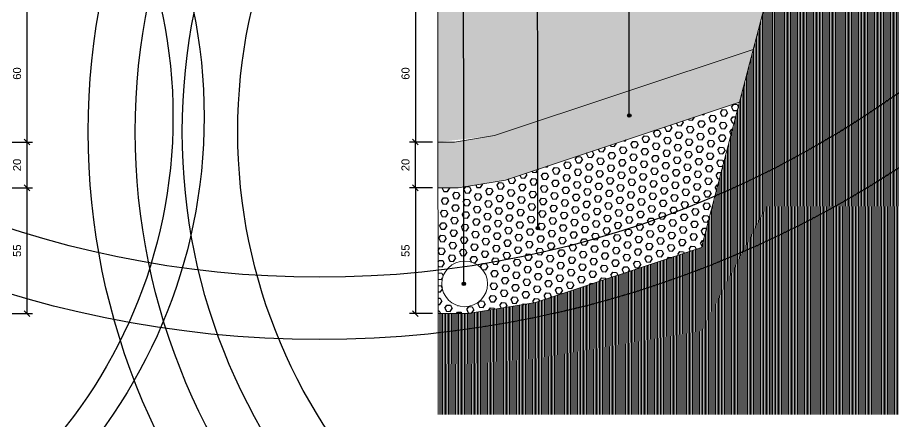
# Model space of a CAD drawing. Header units: metres. Extents: x -325 to 301, y -147 to 149.
# Drawn here: x 15.783 to 19.613, y 109.834 to 111.602 of the extents above; entities that cross this region are included whole.
import ezdxf

# ---------------------------------------------------------------- set-up
doc = ezdxf.new("R2010")
doc.units = ezdxf.units.M
doc.layers.get('Defpoints').update_dxf_attribs({"lineweight": 13})
for name, color, linetype, plot in [('-AUX-QAD', 5, 'Continuous', False), ('-AUX_MON', 3, 'Continuous', False), ('-AUX_RIM', 2, 'Continuous', False)]:
    doc.layers.add(name, color=color, linetype=linetype, plot=plot)
doc.layers.add('0-TX-1_25', color=7, linetype='Continuous', true_color=0x3f4f7f)
for name, color, linetype, lineweight in [('1-CM', 7, 'Continuous', 0), ('2-formigó', 7, 'Continuous', 0), ('2-L-secció', 1, 'Continuous', 0), ('3-TR Seleccionat', 44, 'Continuous', 0)]:
    doc.layers.add(name, color=color, linetype=linetype, lineweight=lineweight)
doc.layers.add('10-DET-encoixinat', color=37, linetype='Continuous')
doc.layers.add('10-DET_TERRENY_sol estructural', color=251, linetype='Continuous')
doc.styles.get("Standard").update_dxf_attribs({"font": 'arial.ttf'})
doc.dimstyles.new('ISO-25', dxfattribs={"dimtxt": 0.1, "dimasz": 0.1, "dimexe": 0.1, "dimexo": 0.1, "dimgap": 0.1, "dimtad": 1, "dimdec": 0, "dimlfac": 100, "dimzin": 9, "dimtxsty": 'Standard', "dimblk": 'OBLIQUE', "dimcen": 0.1, "dimadec": 0, "dimazin": 0, "dimtfac": 1, "dimtdec": 0, "dimtmove": 0, "dimatfit": 3, "dimldrblk": 'OBLIQUE', "dimfxl": 1, "dimarcsym": 0})

# ---------------------------------------------------------------- blocks, each defined once
blk = doc.blocks.new('_Oblique')
at = {"color": 0, "lineweight": -2}
blk.add_line((-0.5, -0.5), (0.5, 0.5), dxfattribs=at)
blk = doc.blocks.new('*D140')
at = {"layer": '0-TX-1_25', "color": 0, "lineweight": -2, "transparency": 16777216}
for p, q in [((17.5962, 111.6566), (17.4973, 111.6566)), ((17.5223, 111.6566), (17.5223, 111.0566)), ((17.5962, 111.0566), (17.4973, 111.0566))]:
    blk.add_line(p, q, dxfattribs=at)
at = {"layer": 'Defpoints', "color": 0, "transparency": 16777216}
for p in [(17.6212, 111.6566), (17.5223, 111.0566), (17.6212, 111.0566)]:
    blk.add_point(p, dxfattribs=at)
at = {"layer": '0-TX-1_25', "color": 0, "lineweight": -2, "transparency": 16777216, "xscale": 0.025, "yscale": 0.025, "zscale": 0.025}
for p, rotation in [((17.5223, 111.6566), 90), ((17.5223, 111.0566), 270)]:
    blk.add_blockref('_Oblique', p, dxfattribs=dict(at, rotation=rotation))
at = {"layer": '0-TX-1_25', "color": 0, "transparency": 16777216, "insert": (17.4794, 111.3566), "char_height": 0.035, "attachment_point": 5, "rotation": 90}
blk.add_mtext('60', dxfattribs=at)
blk = doc.blocks.new('*D141')
at = {"layer": '0-TX-1_25', "color": 0, "lineweight": -2, "transparency": 16777216}
for p, q in [((17.5967, 111.0566), (17.4972, 111.0566)), ((17.5222, 111.0566), (17.5222, 110.8566)), ((17.5967, 110.8566), (17.4972, 110.8566))]:
    blk.add_line(p, q, dxfattribs=at)
at = {"layer": 'Defpoints', "color": 0, "transparency": 16777216}
for p in [(17.6217, 111.0566), (17.5222, 110.8566), (17.6217, 110.8566)]:
    blk.add_point(p, dxfattribs=at)
at = {"layer": '0-TX-1_25', "color": 0, "lineweight": -2, "transparency": 16777216, "xscale": 0.025, "yscale": 0.025, "zscale": 0.025}
for p, rotation in [((17.5222, 111.0566), 90), ((17.5222, 110.8566), 270)]:
    blk.add_blockref('_Oblique', p, dxfattribs=dict(at, rotation=rotation))
at = {"layer": '0-TX-1_25', "color": 0, "transparency": 16777216, "insert": (17.4793, 110.9566), "char_height": 0.035, "attachment_point": 5, "rotation": 90}
blk.add_mtext('20', dxfattribs=at)
blk = doc.blocks.new('*D142')
at = {"layer": '0-TX-1_25', "color": 0, "lineweight": -2, "transparency": 16777216}
for p, q in [((17.5969, 110.8566), (17.4973, 110.8566)), ((17.5223, 110.8566), (17.5223, 110.3066)), ((17.5969, 110.3066), (17.4973, 110.3066))]:
    blk.add_line(p, q, dxfattribs=at)
at = {"layer": 'Defpoints', "color": 0, "transparency": 16777216}
for p in [(17.6219, 110.8566), (17.5223, 110.3066), (17.6219, 110.3066)]:
    blk.add_point(p, dxfattribs=at)
at = {"layer": '0-TX-1_25', "color": 0, "lineweight": -2, "transparency": 16777216, "xscale": 0.025, "yscale": 0.025, "zscale": 0.025}
for p, rotation in [((17.5223, 110.8566), 90), ((17.5223, 110.3066), 270)]:
    blk.add_blockref('_Oblique', p, dxfattribs=dict(at, rotation=rotation))
at = {"layer": '0-TX-1_25', "color": 0, "transparency": 16777216, "insert": (17.4795, 110.5816), "char_height": 0.035, "attachment_point": 5, "rotation": 90}
blk.add_mtext('55', dxfattribs=at)
blk = doc.blocks.new('POINT')
at = {"layer": '0-TX-1_25'}
h = blk.add_hatch(dxfattribs=at)
h.set_pattern_fill('ANGLE', color=256)
h.set_pattern_definition([(0, (-83.747, -12.726), (0, 6.985), [5.08, -1.905]), (90, (-83.747, -12.726), (-6.985, 4e-16), [5.08, -1.905])])
edge = h.paths.add_edge_path()
edge.add_arc((0, 0), 0.0075, 0, 360)
h = blk.add_hatch(color=256, dxfattribs=at)
h.dxf.hatch_style = 1
edge = h.paths.add_edge_path()
edge.add_arc((0, 0), 0.0075, 0, 360)
blk.add_circle((0, 0), 0.0075, dxfattribs=at)
blk = doc.blocks.new('*D970')
at = {"layer": '0-TX-1_25', "color": 0, "lineweight": -2, "transparency": 16777216}
for p, q in [((15.7503, 111.6566), (15.8489, 111.6566)), ((15.8239, 111.6566), (15.8239, 111.0566)), ((15.7503, 111.0566), (15.8489, 111.0566))]:
    blk.add_line(p, q, dxfattribs=at)
at = {"layer": 'Defpoints', "color": 0, "transparency": 16777216}
for p in [(15.7253, 111.6566), (15.7253, 111.0566), (15.8239, 111.0566)]:
    blk.add_point(p, dxfattribs=at)
at = {"layer": '0-TX-1_25', "color": 0, "lineweight": -2, "transparency": 16777216, "xscale": 0.025, "yscale": 0.025, "zscale": 0.025}
for p, rotation in [((15.8239, 111.6566), 90), ((15.8239, 111.0566), 270)]:
    blk.add_blockref('_Oblique', p, dxfattribs=dict(at, rotation=rotation))
at = {"layer": '0-TX-1_25', "color": 0, "transparency": 16777216, "insert": (15.7811, 111.3566), "char_height": 0.035, "attachment_point": 5, "rotation": 90}
blk.add_mtext('60', dxfattribs=at)
blk = doc.blocks.new('*D971')
at = {"layer": '0-TX-1_25', "color": 0, "lineweight": -2, "transparency": 16777216}
for p, q in [((15.7498, 111.0566), (15.8489, 111.0566)), ((15.8239, 111.0566), (15.8239, 110.8566)), ((15.7498, 110.8566), (15.8489, 110.8566))]:
    blk.add_line(p, q, dxfattribs=at)
at = {"layer": 'Defpoints', "color": 0, "transparency": 16777216}
for p in [(15.7248, 111.0566), (15.7248, 110.8566), (15.8239, 110.8566)]:
    blk.add_point(p, dxfattribs=at)
at = {"layer": '0-TX-1_25', "color": 0, "lineweight": -2, "transparency": 16777216, "xscale": 0.025, "yscale": 0.025, "zscale": 0.025}
for p, rotation in [((15.8239, 111.0566), 90), ((15.8239, 110.8566), 270)]:
    blk.add_blockref('_Oblique', p, dxfattribs=dict(at, rotation=rotation))
at = {"layer": '0-TX-1_25', "color": 0, "transparency": 16777216, "insert": (15.7811, 110.9566), "char_height": 0.035, "attachment_point": 5, "rotation": 90}
blk.add_mtext('20', dxfattribs=at)
blk = doc.blocks.new('*D972')
at = {"layer": '0-TX-1_25', "color": 0, "lineweight": -2, "transparency": 16777216}
for p, q in [((15.7496, 110.8566), (15.8489, 110.8566)), ((15.8239, 110.8566), (15.8239, 110.3066)), ((15.7496, 110.3066), (15.8489, 110.3066))]:
    blk.add_line(p, q, dxfattribs=at)
at = {"layer": 'Defpoints', "color": 0, "transparency": 16777216}
for p in [(15.7246, 110.8566), (15.7246, 110.3066), (15.8239, 110.3066)]:
    blk.add_point(p, dxfattribs=at)
at = {"layer": '0-TX-1_25', "color": 0, "lineweight": -2, "transparency": 16777216, "xscale": 0.025, "yscale": 0.025, "zscale": 0.025}
for p, rotation in [((15.8239, 110.8566), 90), ((15.8239, 110.3066), 270)]:
    blk.add_blockref('_Oblique', p, dxfattribs=dict(at, rotation=rotation))
at = {"layer": '0-TX-1_25', "color": 0, "transparency": 16777216, "insert": (15.7811, 110.5816), "char_height": 0.035, "attachment_point": 5, "rotation": 90}
blk.add_mtext('55', dxfattribs=at)

msp = doc.modelspace()

# ---------------------------------------------------------------- hatches: boundary and pattern name
at = {"layer": '10-DET-encoixinat'}
h = msp.add_hatch(dxfattribs=at)
h.set_pattern_fill('CROSS', color=256, scale=0.002, angle=91.0604)
h.set_pattern_definition([(91.06035, (6.348992, 115.106286), (-0.012932846, 0.012462804), [0.00635, -0.01905]), (181.06035, (6.352108, 115.10952), (-0.012462804, -0.012932846), [0.00635, -0.01905])])
h.paths.add_polyline_path([(18.9996, 111.4622), (19.0844, 111.7866), (19.1232, 111.9351), (19.1213, 112.1101), (19.0461, 112.1101), (17.724, 111.6694), (17.645, 111.6566), (17.6214, 111.6566), (17.6217, 111.0566), (17.8679, 111.0849)])
at = {"layer": '10-DET_TERRENY_sol estructural'}
h = msp.add_hatch(dxfattribs=at)
h.set_pattern_fill('AR-SAND', color=256, scale=0.0002, angle=-44.3428)
h.set_pattern_definition([(288.703675, (16.168798, 97.0377926), (0.0093693635, -0.0028508873), [0, -0.0077216, 0, -0.008636, 0, -0.008255]), (258.70367, (16.168798, 97.037793), (0.010675163, -0.013130296), [0, -0.0041656, 0, -0.0069596, 0, -0.002667]), (218.703675, (16.170811, 97.043708), (-0.005070023, -0.014985435), [0, -0.00254, 0, -0.009144, 0, -0.011938]), (208.70367, (16.170811, 97.043708), (-0.000699624, -0.015893297), [0, -0.00127, 0, -0.0059944, 0, -0.006858])])
h.paths.add_polyline_path([(18.9392, 111.2312), (18.9996, 111.4622), (17.8679, 111.0849), (17.6933, 111.0566), (17.6218, 111.0566), (17.6219, 110.8566), (17.7094, 110.8566), (17.9158, 110.8901)])
h = msp.add_hatch(dxfattribs=at)
h.set_pattern_fill('HEX', color=256, scale=0.005, angle=0.5371)
h.set_pattern_definition([(296.08361, (16.168798, 97.037793), (0.0246959, 0.01208964), [0.015875, -0.03175]), (56.08361, (16.168798, 97.037793), (-0.022817885, 0.015342457), [0.015875, -0.03175]), (356.08361, (16.175778, 97.023534), (0.001878015, 0.027432097), [0.015875, -0.03175])])
edge = h.paths.add_edge_path()
edge.add_arc((17.7379, 110.4365), 0.1, 0, 360)
h.paths.add_polyline_path([(18.7733, 110.5962), (18.9392, 111.2312), (17.9158, 110.8901), (17.7094, 110.8566), (17.6219, 110.8566), (17.6224, 110.3066), (17.7538, 110.3066), (18.0477, 110.3543)])
at = {"layer": '3-TR Seleccionat'}
h = msp.add_hatch(dxfattribs=at)
h.set_pattern_fill('ANSI31', color=256, scale=0.002, angle=224.9589, style=0)
h.set_pattern_definition([(269.958911, (4.7567496, 2.90169), (0.00634999837, -4.55386e-06), [])])
h.paths.add_polyline_path([(17.6222, 110.3066), (17.7538, 110.3066), (18.0477, 110.3543), (18.7733, 110.5962), (19.0844, 111.7866), (19.0844, 109.8655), (17.6223, 109.8645)])
h = msp.add_hatch(dxfattribs=at)
h.set_pattern_fill('ANSI31', color=256, scale=0.002, angle=224.9589, style=0)
h.set_pattern_definition([(269.9589107451, (440628.4557687, -651041.078573), (-0.006349998367117, 4.5538563e-06), [])])
h.paths.add_polyline_path([(19.0844, 109.8645), (19.0845, 111.7816), (20.6035, 111.7827), (20.6033, 109.8656)])

# ---------------------------------------------------------------- linework, layer by layer
at = {"layer": '-AUX-QAD'}
for radius in [3.0274, 2.8218]:
    msp.add_circle((19.1196, 111.1021), radius, dxfattribs=at)
at = {"layer": '-AUX_MON'}
for radius in [2.6162, 2.3736]:
    msp.add_circle((19.1196, 111.1021), radius, dxfattribs=at)
at = {"layer": '-AUX_RIM'}
for centre, radius in [((17.1034, 114.8448), 4.6517), ((17.1034, 114.8448), 4.6517), ((17.1034, 114.8448), 4.3795), ((17.1034, 114.8448), 4.3795), ((14.2729, 111.1669), 2.3258), ((14.2729, 111.1669), 2.1898)]:
    msp.add_circle(centre, radius, dxfattribs=at)
at = {"layer": '0-TX-1_25'}
for points in [[(17.7343, 110.4367), (17.7334, 112.4116)], [(18.0575, 110.6806), (18.0566, 112.4116)], [(18.4579, 111.1732), (18.4571, 112.4119)]]:
    msp.add_lwpolyline(points, dxfattribs=at)
at = {"layer": '1-CM'}
for points in [[(19.1232, 111.9351), (18.7733, 110.5962)], [(18.9996, 111.4622), (17.8679, 111.0849), (17.6933, 111.0566), (17.6218, 111.0566)], [(18.9392, 111.2312), (17.9158, 110.8901), (17.7094, 110.8566), (17.6219, 110.8566)], [(18.7733, 110.5962), (18.0477, 110.3543), (17.7538, 110.3066), (17.6224, 110.3066)]]:
    msp.add_lwpolyline(points, dxfattribs=at)
at = {"layer": '2-formigó'}
msp.add_circle((17.7379, 110.4365), 0.1, dxfattribs=at)
at = {"layer": '2-L-secció'}
msp.add_line((17.6212, 111.6566), (17.6225, 109.8645), dxfattribs=at)

# ---------------------------------------------------------------- block references
at = {"layer": '0-TX-1_25'}
for p in [(18.4579, 111.1732), (18.0575, 110.6806), (17.7343, 110.4367)]:
    msp.add_blockref('POINT', p, dxfattribs=at)

# ---------------------------------------------------------------- dimensions: what is measured, and where the dimension line sits
for base, p1, p2, picture, middle in [((15.8239, 111.0566), (15.7253, 111.6566), (15.7253, 111.0566), '*D970', (15.7811, 111.3566)), ((17.5223, 111.0566), (17.6212, 111.6566), (17.6212, 111.0566), '*D140', (17.4794, 111.3566)), ((15.8239, 110.8566), (15.7248, 111.0566), (15.7248, 110.8566), '*D971', (15.7811, 110.9566)), ((17.5222, 110.8566), (17.6217, 111.0566), (17.6217, 110.8566), '*D141', (17.4793, 110.9566)), ((15.8239, 110.3066), (15.7246, 110.8566), (15.7246, 110.3066), '*D972', (15.7811, 110.5816)), ((17.5223, 110.3066), (17.6219, 110.8566), (17.6219, 110.3066), '*D142', (17.4795, 110.5816))]:
    dim = msp.add_linear_dim(base=base, p1=p1, p2=p2, angle=90, dimstyle='ISO-25', override={"dimtxt": 0.035, "dimasz": 0.025, "dimexe": 0.025, "dimexo": 0.025, "dimgap": 0.025, "dimblk1": 'Oblique', "dimblk2": 'Oblique', "dimsah": 1, "dimfxl": 0.1, "dimfxlon": 1, "dimarcsym": 1}, dxfattribs=at)
    dim.commit()
    dim.dimension.update_dxf_attribs({"geometry": picture, "text_midpoint": middle})

doc.saveas('drawing.dxf')
